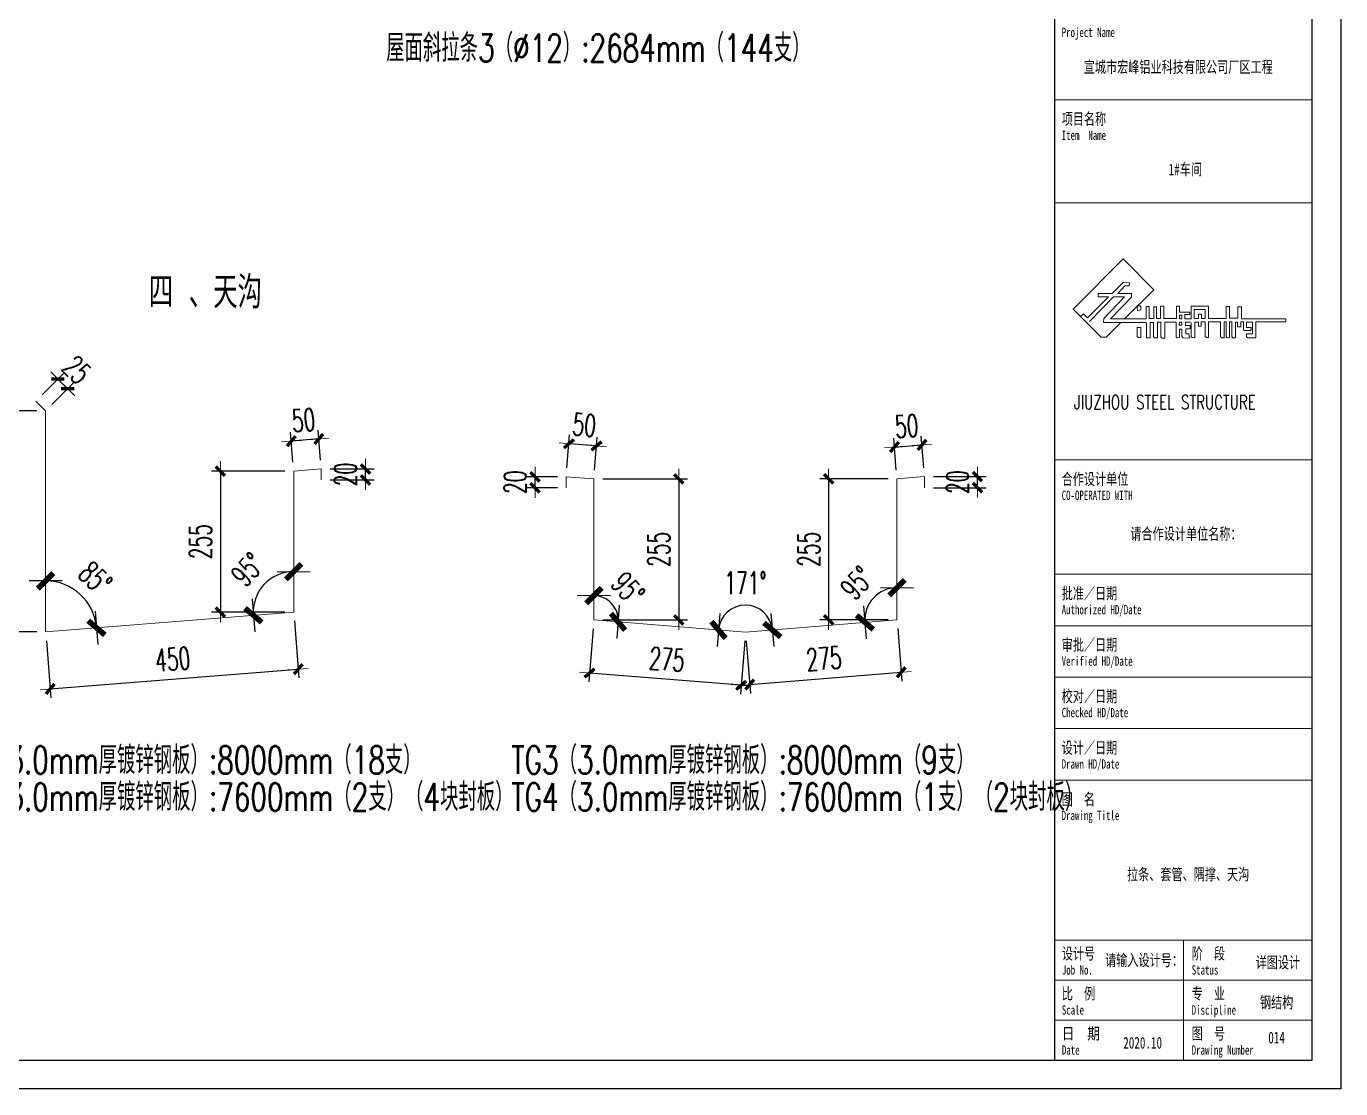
# Model space of a CAD drawing. Header units: inches. Extents: x 129725932 to 129894734, y 55771230 to 55809283.
# Drawn here: x 129826019 to 129833151, y 55778545 to 55784311 of the extents above; entities that cross this region are included whole.
import ezdxf

# ---------------------------------------------------------------- set-up
doc = ezdxf.new("R2010")
doc.units = ezdxf.units.IN
doc.header["$MEASUREMENT"] = 0
doc.linetypes.add('CENTER', pattern=[50.8, 31.75, -6.35, 6.35, -6.35])
for name, color, linetype in [('TK', 140, 'Continuous'), ('尺寸标注', 8, 'Continuous'), ('细线', 37, 'Continuous')]:
    doc.layers.add(name, color=color, linetype=linetype)
for name, color, linetype, lineweight in [('深蓝线', 5, 'Continuous', 9), ('灰线', 253, 'Continuous', 5), ('白线', 7, 'Continuous', 5), ('轴线层', 1, 'CENTER', 15)]:
    doc.layers.add(name, color=color, linetype=linetype, lineweight=lineweight)
doc.styles.add('DIM_FONT', font='romans.shx', dxfattribs={"width": 0.618, "bigfont": '1hztxt.shx'})
doc.styles.add('STYLE1', font='', dxfattribs={"width": 0.8})
doc.styles.add('标注', font='tssdeng.shx', dxfattribs={"width": 0.6, "bigfont": 'tssdchn.shx'})
doc.styles.add('样式 1', font='complex.shx', dxfattribs={"width": 0.705882, "bigfont": 'gbcbig.shx'})
doc.styles.get('STYLE1').set_extended_font_data('SimSun')
doc.dimstyles.new('WGH(1)', dxfattribs={"dimscale": 1.2, "dimtxt": 100, "dimasz": 0.5, "dimexe": 75, "dimexo": 75, "dimgap": 50, "dimtad": 1, "dimdec": 0, "dimzin": 0, "dimdsep": 46, "dimtxsty": 'DIM_FONT', "dimblk1": '_DIMX', "dimblk2": '_DIMX', "dimsah": 1, "dimcen": 0.09, "dimclrd": 3, "dimclre": 3, "dimclrt": 7, "dimadec": 0, "dimazin": 0, "dimtfac": 1, "dimtdec": 0, "dimtix": 1, "dimtmove": 2, "dimatfit": 3, "dimldrblk": '_DIMX', "dimfxl": 0, "dimtolj": 1, "dimtzin": 0, "dimarcsym": 0})
doc.dimstyles.new('WGH(3)', dxfattribs={"dimscale": 1.2, "dimtxt": 100, "dimasz": 0.3, "dimexe": 40, "dimexo": 40, "dimgap": 40, "dimtad": 1, "dimdec": 0, "dimlfac": 0.333333, "dimzin": 0, "dimdsep": 46, "dimtxsty": 'DIM_FONT', "dimblk1": '_DIMX', "dimblk2": '_DIMX', "dimsah": 1, "dimcen": 0.09, "dimclrd": 3, "dimclre": 3, "dimclrt": 7, "dimadec": 0, "dimazin": 0, "dimtfac": 1, "dimtdec": 0, "dimtix": 1, "dimtmove": 2, "dimatfit": 3, "dimldrblk": '_DIMX', "dimfxl": 0, "dimtolj": 1, "dimtzin": 0, "dimarcsym": 0})

# ---------------------------------------------------------------- blocks, each defined once
blk = doc.blocks.new('图标')
at = {"layer": '轴线层', "color": 4, "linetype": 'ByBlock'}
for p, q in [((309.9, -112.4), (190.8, -231.8)), ((309.9, -112.4), (382.8, -186)), ((310.6, -167.6), (283.2, -194.3)), ((296.7, -194.4), (313.7, -175.9)), ((324.7, -168.7), (310.6, -167.6)), ((382.8, -186), (313.5, -254.2)), ((313.7, -175.9), (323.6, -176.5)), ((323.6, -176.5), (324.7, -168.7)), ((274.9, -202.6), (224.7, -252.4)), ((286.5, -202.3), (229.6, -260.8)), ((283.2, -194.3), (250.4, -194.3)), ((250.4, -194.3), (250.4, -202.6)), ((250.4, -202.6), (274.9, -202.6)), ((312.6, -202.6), (263.7, -253.5)), ((279.1, -254.3), (329.6, -202.8)), ((286.5, -202.3), (312.6, -202.6)), ((329.6, -194.4), (296.7, -194.4)), ((329.6, -202.8), (329.6, -194.4)), ((190.8, -231.8), (257.5, -298.3)), ((215, -242.6), (208.3, -249.3)), ((224.7, -252.4), (215, -242.6)), ((342.5, -230.4), (344.4, -223.7)), ((344.8, -235.3), (342.5, -230.4)), ((344.4, -223.7), (349.6, -223.7)), ((351.9, -233.6), (344.8, -235.3)), ((351.9, -226.3), (349.6, -223.7)), ((351.9, -226.3), (351.9, -233.6)), ((371.2, -225), (364.1, -225)), ((364.1, -225), (364.1, -254.3)), ((371.2, -254.1), (371.2, -225)), ((389.1, -225.8), (382.4, -225.8)), ((382.4, -225.8), (382.4, -254.1)), ((389.1, -254.1), (389.1, -225.8)), ((406.3, -224.9), (398.6, -224.9)), ((398.6, -224.9), (398.6, -254.1)), ((406.3, -254), (406.3, -224.9)), ((443.1, -224.9), (436.2, -224.9)), ((436.2, -224.9), (436.2, -254)), ((443.1, -238.5), (443.1, -224.9)), ((468.3, -238.5), (443.1, -238.5)), ((443.2, -245.6), (443.2, -254.5)), ((449.2, -246), (443.2, -246)), ((449.2, -254.5), (449.2, -246)), ((456.2, -254.7), (456.2, -244.7)), ((456.2, -244.7), (468.3, -244.7)), ((468.3, -244.7), (468.3, -238.5)), ((512.4, -224.4), (471.4, -224.4)), ((471.4, -224.4), (471.4, -254.7)), ((478.6, -232.5), (478.2, -253.6)), ((504.2, -232.5), (478.6, -232.5)), ((488.5, -253.6), (488.5, -243.3)), ((488.5, -243.3), (495.8, -243.3)), ((495.8, -243.3), (495.8, -253.8)), ((504.2, -253.8), (504.2, -232.5)), ((512.4, -253.8), (512.4, -224.4)), ((562.1, -225.4), (554.5, -225.4)), ((554.5, -225.4), (554.5, -253.8)), ((562.1, -253.2), (562.1, -225.4)), ((590.4, -226), (581.8, -226)), ((581.8, -226), (581.8, -253.2)), ((590.4, -254.6), (590.4, -226)), ((263.7, -253.5), (263.1, -263.2)), ((263.1, -263.2), (363.5, -263.2)), ((269.5, -298.3), (303.4, -263.9)), ((364.1, -254.3), (279.1, -254.3)), ((342.8, -274.6), (342.8, -296.5)), ((351.8, -275.2), (342.8, -275.2)), ((351.8, -299.3), (351.8, -275.2)), ((364.8, -263.6), (364.8, -300.2)), ((382.4, -254.1), (371.2, -254.1)), ((374, -300.2), (374, -263.5)), ((374, -263.5), (381.8, -263.5)), ((381.8, -263.5), (381.8, -297.3)), ((398.6, -254.1), (389.1, -254.1)), ((391.1, -299.6), (391.1, -262.3)), ((391.1, -262.3), (399, -262.3)), ((399, -262.3), (399, -297.2)), ((436.2, -254), (406.3, -254)), ((408.4, -300.4), (408.4, -262.7)), ((408.4, -262.7), (435.3, -262.7)), ((435.3, -262.7), (435.3, -297.7)), ((442.9, -269.9), (443.1, -262.6)), ((449.1, -269.9), (442.9, -269.9)), ((443.1, -262.6), (449.1, -262.6)), ((443.2, -254.5), (449.2, -254.5)), ((443.3, -299.1), (443.3, -279.4)), ((443.3, -279.4), (449.3, -279.4)), ((449.1, -262.6), (449.1, -269.9)), ((449.3, -279.4), (449.3, -296.4)), ((471.4, -254.7), (456.2, -254.7)), ((457.4, -270.8), (457.4, -262.7)), ((457.4, -262.7), (469.6, -262.7)), ((468.5, -270.8), (457.4, -270.8)), ((458.1, -290.7), (458.1, -278.2)), ((458.1, -278.2), (468.5, -278.2)), ((468.5, -278.2), (468.5, -270.8)), ((471.1, -264.1), (471.1, -297.4)), ((478.2, -253.6), (488.5, -253.6)), ((479.7, -299.5), (479.7, -262.9)), ((479.7, -262.9), (488.7, -262.9)), ((488.7, -262.9), (488.7, -271.7)), ((488.7, -271.7), (494.7, -271.7)), ((494.7, -271.7), (494.7, -262.1)), ((494.7, -262.1), (504.1, -262.1)), ((495.8, -253.8), (504.2, -253.8)), ((504.1, -262.1), (504.1, -296.4)), ((554.5, -253.8), (512.4, -253.8)), ((512.4, -298.9), (512.4, -262)), ((512.4, -262), (540.9, -262)), ((540.9, -262), (540.9, -296.9)), ((549.7, -299.8), (549.7, -261.9)), ((549.7, -261.9), (554.4, -261.9)), ((554.4, -261.9), (554.4, -297.5)), ((581.8, -253.2), (562.1, -253.2)), ((562.4, -298.9), (562.4, -262)), ((562.4, -262), (567.6, -262)), ((567.6, -262), (567.6, -297.3)), ((576.2, -299.7), (576.2, -262.5)), ((576.2, -262.5), (581.4, -262.5)), ((581.4, -262.5), (581.4, -273.5)), ((581.4, -273.5), (589.5, -273.5)), ((589.5, -273.5), (589.5, -262.1)), ((589.5, -262.1), (595.4, -262.1)), ((695.7, -254.6), (590.4, -254.6)), ((595.4, -262.1), (595.4, -280.8)), ((595.4, -280.8), (598, -282.4)), ((603, -275.2), (603, -262.7)), ((603, -262.7), (617.1, -262.7)), ((613.7, -275.2), (603, -275.2)), ((612.5, -282.4), (614, -279.8)), ((614, -279.8), (613.7, -275.2)), ((617.1, -262.7), (617.1, -290.6)), ((624.5, -299.6), (624.5, -262)), ((624.5, -262), (695.7, -262)), ((695.7, -262), (695.7, -254.6)), ((257.5, -298.3), (269.5, -298.3)), ((342.8, -296.5), (346, -299.3)), ((346, -299.3), (351.8, -299.3)), ((364.8, -300.2), (374, -300.2)), ((381.8, -297.3), (384.4, -300.2)), ((384.4, -300.2), (391.1, -299.6)), ((399, -297.2), (402.1, -300.4)), ((402.1, -300.4), (408.4, -300.4)), ((435.3, -297.7), (438, -299.9)), ((438, -299.9), (443.3, -299.1)), ((449.3, -296.4), (451.7, -299.5)), ((451.7, -299.5), (467.4, -300.3)), ((465.6, -290.7), (458.1, -290.7)), ((467.4, -300.3), (465.6, -290.7)), ((471.1, -297.4), (473.5, -299.1)), ((473.5, -299.1), (479.7, -299.5)), ((504.1, -296.4), (507.2, -299.1)), ((507.2, -299.1), (512.4, -298.9)), ((540.9, -296.9), (543.6, -299.8)), ((543.6, -299.8), (549.7, -299.8)), ((554.4, -297.5), (556.8, -299.9)), ((556.8, -299.9), (562.4, -298.9)), ((567.6, -297.3), (567.6, -297.3)), ((567.6, -297.3), (570.4, -299.7)), ((570.4, -299.7), (576.2, -299.7)), ((598, -282.4), (612.5, -282.4)), ((617.1, -290.6), (602.9, -290.6)), ((602.9, -290.6), (602.9, -297.8)), ((602.9, -297.8), (606.4, -299.6)), ((606.4, -299.6), (624.5, -299.6))]:
    blk.add_line(p, q, dxfattribs=at)
blk = doc.blocks.new('TK1')
at = {"color": 141}
for p, q in [((128584596.3, 56120003), (128584596.3, 56113256.5)), ((128584596.3, 56113256.5), (128575044.5, 56113256.5))]:
    blk.add_line(p, q, dxfattribs=at)
for p, q in [((128583460.5, 56113370.1), (128583460.5, 56119889.4)), ((128584482.7, 56113370.1), (128584482.7, 56119889.4)), ((128575271.6, 56113370.1), (128584482.7, 56113370.1))]:
    blk.add_line(p, q)
at = {"layer": '白线'}
for p, q in [((128583460.5, 56119889.4), (128583460.5, 56113370.1)), ((128584482.7, 56119889.4), (128584482.7, 56113370.1)), ((128583460.5, 56117186.2), (128584482.7, 56117186.2)), ((128583460.5, 56116777.4), (128584482.7, 56116777.4)), ((128583460.5, 56115755.2), (128584482.7, 56115755.2)), ((128583460.5, 56115300.9), (128584482.7, 56115300.9)), ((128583460.5, 56115096.4), (128584482.7, 56115096.4)), ((128583460.5, 56114892), (128584482.7, 56114892)), ((128583460.5, 56114687.6), (128584482.7, 56114687.6)), ((128583460.5, 56114483.1), (128584482.7, 56114483.1)), ((128583460.5, 56113847.1), (128584482.7, 56113847.1)), ((128583971.6, 56113370.1), (128583971.6, 56113847.1)), ((128583460.5, 56113688.1), (128584482.7, 56113688.1)), ((128583460.5, 56113529.1), (128584482.7, 56113529.1)), ((128584482.7, 56113370.1), (128575271.6, 56113370.1)), ((128583460.5, 56113370.1), (128584482.7, 56113370.1)), ((128583460.5, 56113370.1), (128584482.7, 56113370.1))]:
    blk.add_line(p, q, dxfattribs=at)
at = {"layer": 'TK', "xscale": 1.671935877706213, "yscale": 1.671936039406084, "zscale": 1.671935982655939}
blk.add_blockref('图标', (128583214.4, 56116741.7), dxfattribs=at)
at = {"style": 'STYLE1'}
for s, height, oblique, width, p in [('Project Name', 37.002, 360, 0.7, (128583487.7, 56117436)), ('项目名称', 46.25, 0, 0.7, (128583487.7, 56117087.3)), ('Item  Name', 37, 0, 0.7, (128583487.7, 56117027.2)), ('合作设计单位', 46.25, 0, 0.7, (128583487.7, 56115656.2)), ('CO-OPERATED WITH', 37.002, 0, 0.7, (128583487.7, 56115596.1)), ('批准／日期', 46.25, 0, 0.7, (128583487.7, 56115201.9)), ('Authorized HD/Date', 37.002, 0, 0.7, (128583487.7, 56115141.8)), ('审批／日期', 46.25, 0, 0.7, (128583487.7, 56114997.5)), ('Verified HD/Date', 37.002, 360, 0.7, (128583487.7, 56114937.4)), ('校对／日期', 46.25, 360, 0.7, (128583487.7, 56114793)), ('Checked HD/Date', 37.002, 0, 0.7, (128583487.7, 56114732.9)), ('设计／日期', 46.25, 0, 0.7, (128583487.7, 56114588.6)), ('Drawn HD/Date', 37.002, 0, 0.7, (128583487.7, 56114528.5)), ('图  名', 46.25, 0, 0.7, (128583487.7, 56114384.1)), ('Drawing Title', 37.002, 0, 0.7, (128583487.7, 56114324)), ('设计号', 46.25, 0, 0.7, (128583488.4, 56113770.6)), ('阶  段', 46.25, 0, 0.7, (128584004.3, 56113770.6)), ('Job No.', 37, 360, 0.7, (128583488.4, 56113709.9)), ('Status', 37, 360, 0.7, (128584004.3, 56113709.9)), ('比  例', 46.25, 360, 0.7, (128583488.4, 56113611.6)), ('专  业', 46.25, 360, 0.7, (128584004.3, 56113611.6)), ('Scale', 37, 0, 0.7, (128583488.4, 56113550.8)), ('Discipline', 37, 0, 0.7, (128584004.3, 56113550.8)), ('日  期', 46.25, 360, 0.8, (128583488.4, 56113452.6)), ('图  号', 46.25, 0, 0.7, (128584004.3, 56113452.6)), ('Drawing Number', 37.002, 0, 0.7, (128584004.3, 56113391.8)), ('Date', 37, 0, 0.7, (128583488.4, 56113391.8))]:
    blk.add_text(s, height=height, rotation=359.9972, dxfattribs=dict(at, oblique=oblique, width=width)).set_placement(p)
at = {"lineweight": -3, "style": '样式 1', "width": 0.7}
blk.add_text('JIUZHOU STEEL STRUCTURE ', height=55.586, dxfattribs=at).set_placement((128583536.5, 56115956.7))
at = {"style": 'STYLE1', "width": 0.7}
for tag, p, oblique in [('请输入工程名称：', (128583759.9, 56117293.6), 0), ('请输入项目名称：', (128583811, 56116886.4), 0), ('请合作设计单位名称：', (128583759.9, 56115438.4), 360), ('请输入图名（一）：', (128583810.3, 56114085.1), 0), ('请输入设计号：', (128583659.6, 56113744), 0), ('详图设计', (128584257.5, 56113735.1), 0), ('钢结构', (128584274.7, 56113576.1), 0), ('请输入相应图号：', (128584173.4, 56113436.3), 0), ('请输入相应日期：', (128583650.4, 56113415.7), 0)]:
    blk.add_attdef(tag, p, '', height=46.3, rotation=359.9972, dxfattribs=dict(at, oblique=oblique))
blk = doc.blocks.new('_DIMX')
blk.add_line((-150, 0), (150, 0))
at = {"const_width": 50}
blk.add_lwpolyline([(-70, -70), (70, 70)], dxfattribs=at)
blk = doc.blocks.new('*D1183')
at = {"layer": 'Defpoints', "color": 0}
for p in [(129827470.2, 55781132.1), (129826124.5, 55781024.4), (129827495, 55780822.3)]:
    blk.add_point(p, dxfattribs=at)
at = {"layer": '灰线', "color": 3, "lineweight": -2}
for p, q in [((129827474.1, 55781084.2), (129827498.9, 55780774.5)), ((129826128.4, 55780976.6), (129826153.1, 55780666.8)), ((129826149.7, 55780714.7), (129827494.7, 55780822.3))]:
    blk.add_line(p, q, dxfattribs=at)
at = {"layer": '灰线', "color": 3, "lineweight": -2, "xscale": 0.3599999999999997, "yscale": 0.3599999999999997, "zscale": 0.3599999999999997}
for p, rotation in [((129827495, 55780822.3), 4.573921260102598), ((129826149.3, 55780714.7), 184.5739212601026)]:
    blk.add_blockref('_DIMX', p, dxfattribs=dict(at, rotation=rotation))
at = {"layer": '灰线', "color": 7, "insert": (129826813.6, 55780876.2), "char_height": 120, "attachment_point": 5, "rotation": 4.57392, "style": 'DIM_FONT'}
blk.add_mtext('\\A1;450', dxfattribs=at)
blk = doc.blocks.new('*D1184')
at = {"layer": 'Defpoints', "color": 0}
for p in [(129827457.2, 55782059.7), (129827470.2, 55781897.1), (129827619.8, 55781909)]:
    blk.add_point(p, dxfattribs=at)
at = {"layer": '灰线', "color": 3, "lineweight": -2}
for p, q in [((129827466.4, 55781944.9), (129827453.4, 55782107.6)), ((129827606.8, 55782071.7), (129827457.2, 55782059.7)), ((129827615.9, 55781956.9), (129827602.9, 55782119.6)), ((129827607.1, 55782071.7), (129827607.5, 55782071.8)), ((129827456.9, 55782059.7), (129827456.5, 55782059.7))]:
    blk.add_line(p, q, dxfattribs=at)
at = {"layer": '灰线', "color": 3, "lineweight": -2, "xscale": 0.3599999999999997, "yscale": 0.3599999999999997, "zscale": 0.3599999999999997}
for p, rotation in [((129827457.2, 55782059.7), 4.573921101945102), ((129827606.8, 55782071.7), 184.5739211019451)]:
    blk.add_blockref('_DIMX', p, dxfattribs=dict(at, rotation=rotation))
at = {"layer": '灰线', "color": 7, "insert": (129827523.4, 55782173.4), "char_height": 120, "attachment_point": 5, "rotation": 4.57392, "style": 'DIM_FONT'}
blk.add_mtext('\\A1;50', dxfattribs=at)
blk = doc.blocks.new('*D1185')
at = {"layer": 'Defpoints', "color": 0}
for p in [(129827619.8, 55781909), (129827859.8, 55781909), (129827619.8, 55781849)]:
    blk.add_point(p, dxfattribs=at)
at = {"layer": '灰线', "color": 3, "lineweight": -2}
for p, q in [((129827667.8, 55781909), (129827907.8, 55781909)), ((129827859.8, 55781909.4), (129827859.8, 55781909.7)), ((129827859.8, 55781849), (129827859.8, 55781909)), ((129827667.8, 55781849), (129827907.8, 55781849)), ((129827859.8, 55781848.7), (129827859.8, 55781848.3))]:
    blk.add_line(p, q, dxfattribs=at)
at = {"layer": '灰线', "color": 3, "lineweight": -2, "xscale": 0.3599999999999997, "yscale": 0.3599999999999997, "zscale": 0.3599999999999997}
for p, rotation in [((129827859.8, 55781909), 270), ((129827859.8, 55781849), 90)]:
    blk.add_blockref('_DIMX', p, dxfattribs=dict(at, rotation=rotation))
at = {"layer": '灰线', "color": 7, "insert": (129827751.8, 55781879), "char_height": 120, "attachment_point": 5, "rotation": 90, "style": 'DIM_FONT'}
blk.add_mtext('\\A1;20', dxfattribs=at)
blk = doc.blocks.new('*D1186')
at = {"layer": 'Defpoints', "color": 0}
for p in [(129827470.2, 55781897.1), (129827072.4, 55781132.1), (129827470.2, 55781132.1)]:
    blk.add_point(p, dxfattribs=at)
at = {"layer": '灰线', "color": 3, "lineweight": -2}
for p, q in [((129827422.2, 55781897.1), (129827024.4, 55781897.1)), ((129827072.4, 55781896.7), (129827072.4, 55781132.4)), ((129827422.2, 55781132.1), (129827024.4, 55781132.1))]:
    blk.add_line(p, q, dxfattribs=at)
at = {"layer": '灰线', "color": 3, "lineweight": -2, "xscale": 0.3599999999999997, "yscale": 0.3599999999999997, "zscale": 0.3599999999999997}
for p, rotation in [((129827072.4, 55781897.1), 90), ((129827072.4, 55781132.1), 270)]:
    blk.add_blockref('_DIMX', p, dxfattribs=dict(at, rotation=rotation))
at = {"layer": '灰线', "color": 7, "insert": (129826964.4, 55781514.6), "char_height": 120, "attachment_point": 5, "rotation": 90, "style": 'DIM_FONT'}
blk.add_mtext('\\A1;255', dxfattribs=at)
blk = doc.blocks.new('*D1187')
at = {"layer": 'Defpoints', "color": 0}
for p in [(129826124.5, 55782224.4), (129825869.6, 55781024.4), (129826124.5, 55781024.4)]:
    blk.add_point(p, dxfattribs=at)
at = {"layer": '灰线', "color": 3, "lineweight": -2}
for p, q in [((129826076.5, 55782224.4), (129825821.6, 55782224.4)), ((129825869.6, 55782224), (129825869.6, 55781024.8)), ((129826076.5, 55781024.4), (129825821.6, 55781024.4))]:
    blk.add_line(p, q, dxfattribs=at)
at = {"layer": '灰线', "color": 3, "lineweight": -2, "xscale": 0.3599999999999997, "yscale": 0.3599999999999997, "zscale": 0.3599999999999997}
for p, rotation in [((129825869.6, 55782224.4), 90), ((129825869.6, 55781024.4), 270)]:
    blk.add_blockref('_DIMX', p, dxfattribs=dict(at, rotation=rotation))
at = {"layer": '灰线', "color": 7, "insert": (129825761.6, 55781624.4), "char_height": 120, "attachment_point": 5, "rotation": 90, "style": 'DIM_FONT'}
blk.add_mtext('\\A1;400', dxfattribs=at)
blk = doc.blocks.new('*D1188')
at = {"layer": 'Defpoints', "color": 0}
for p in [(129826190.9, 55782396.9), (129826071.5, 55782277.4), (129826124.5, 55782224.4)]:
    blk.add_point(p, dxfattribs=at)
at = {"layer": '灰线', "color": 3, "lineweight": -2}
for p, q in [((129826105.5, 55782311.4), (129826224.9, 55782430.8)), ((129826158.5, 55782258.4), (129826277.9, 55782377.8)), ((129826190.7, 55782397.1), (129826190.4, 55782397.4)), ((129826244, 55782343.8), (129826190.9, 55782396.9)), ((129826244.2, 55782343.6), (129826244.5, 55782343.3))]:
    blk.add_line(p, q, dxfattribs=at)
at = {"layer": '灰线', "color": 3, "lineweight": -2, "xscale": 0.3599999999999997, "yscale": 0.3599999999999997, "zscale": 0.3599999999999997}
for p, rotation in [((129826190.9, 55782396.9), 314.9999999758517), ((129826244, 55782343.8), 134.9999999758517)]:
    blk.add_blockref('_DIMX', p, dxfattribs=dict(at, rotation=rotation))
at = {"layer": '灰线', "color": 7, "insert": (129826293.8, 55782446.7), "char_height": 120, "attachment_point": 5, "rotation": 315, "style": 'DIM_FONT'}
blk.add_mtext('\\A1;25', dxfattribs=at)
blk = doc.blocks.new('*D1189')
at = {"layer": 'Defpoints', "color": 0}
for p in [(129826124.5, 55782224.4), (129826356.7, 55781175.5), (129827470.2, 55781132.1), (129826124.5, 55781024.4), (129826124.5, 55781024.4)]:
    blk.add_point(p, dxfattribs=at)
at = {"layer": '尺寸标注', "color": 3, "lineweight": -2}
blk.add_arc((129826124.5, 55781024.4), 277, 4.69804, 89.87588, dxfattribs=at)
at = {"layer": '尺寸标注', "color": 3, "lineweight": -2, "xscale": 0.5999999999999995, "yscale": 0.5999999999999995, "zscale": 0.5999999999999995}
for p, rotation in [((129826124.5, 55781301.4), 179.9379413991078), ((129826400.6, 55781046.5), 274.6359789403709)]:
    blk.add_blockref('_DIMX', p, dxfattribs=dict(at, rotation=rotation))
at = {"layer": '尺寸标注', "color": 7, "insert": (129826393.8, 55781316.1), "char_height": 120, "attachment_point": 5, "rotation": 317.28696, "style": 'DIM_FONT'}
blk.add_mtext('\\A1;85°', dxfattribs=at)
blk = doc.blocks.new('*D1190')
at = {"layer": 'Defpoints', "color": 0}
for p in [(129828963.6, 55782045.6), (129828949.3, 55781866.7), (129829098.8, 55781854.7)]:
    blk.add_point(p, dxfattribs=at)
at = {"layer": '灰线', "color": 3, "lineweight": -2}
for p, q in [((129828953.1, 55781914.5), (129828967.4, 55782093.4)), ((129829102.6, 55781902.6), (129829116.9, 55782081.5)), ((129828963.2, 55782045.6), (129828962.9, 55782045.6)), ((129829113.1, 55782033.6), (129828963.6, 55782045.6)), ((129829113.5, 55782033.6), (129829113.8, 55782033.6))]:
    blk.add_line(p, q, dxfattribs=at)
at = {"layer": '灰线', "color": 3, "lineweight": -2, "xscale": 0.3599999999999997, "yscale": 0.3599999999999997, "zscale": 0.3599999999999997}
for p, rotation in [((129828963.6, 55782045.6), 355.4260788980549), ((129829113.1, 55782033.6), 175.4260788980549)]:
    blk.add_blockref('_DIMX', p, dxfattribs=dict(at, rotation=rotation))
at = {"layer": '灰线', "color": 7, "insert": (129829047, 55782147.2), "char_height": 120, "attachment_point": 5, "rotation": 355.42608, "style": 'DIM_FONT'}
blk.add_mtext('\\A1;50', dxfattribs=at)
blk = doc.blocks.new('*D1191')
at = {"layer": 'Defpoints', "color": 0}
for p in [(129828779.6, 55781866.7), (129828949.3, 55781866.7), (129828949.3, 55781806.7)]:
    blk.add_point(p, dxfattribs=at)
at = {"layer": '灰线', "color": 3, "lineweight": -2}
for p, q in [((129828901.3, 55781866.7), (129828731.6, 55781866.7)), ((129828779.6, 55781867), (129828779.6, 55781867.4)), ((129828779.6, 55781806.7), (129828779.6, 55781866.7)), ((129828901.3, 55781806.7), (129828731.6, 55781806.7)), ((129828779.6, 55781806.3), (129828779.6, 55781806))]:
    blk.add_line(p, q, dxfattribs=at)
at = {"layer": '灰线', "color": 3, "lineweight": -2, "xscale": 0.3599999999999997, "yscale": 0.3599999999999997, "zscale": 0.3599999999999997}
for p, rotation in [((129828779.6, 55781866.7), 270), ((129828779.6, 55781806.7), 90)]:
    blk.add_blockref('_DIMX', p, dxfattribs=dict(at, rotation=rotation))
at = {"layer": '灰线', "color": 7, "insert": (129828671.6, 55781836.7), "char_height": 120, "attachment_point": 5, "rotation": 90, "style": 'DIM_FONT'}
blk.add_mtext('\\A1;20', dxfattribs=at)
blk = doc.blocks.new('*D1192')
at = {"layer": 'Defpoints', "color": 0}
for p in [(129830879.3, 55782039.5), (129830743.6, 55781855.2), (129830893.1, 55781867.1)]:
    blk.add_point(p, dxfattribs=at)
at = {"layer": '灰线', "color": 3, "lineweight": -2}
for p, q in [((129830739.7, 55781903), (129830726, 55782075.3)), ((129830889.3, 55781915), (129830875.5, 55782087.3)), ((129830729.4, 55782027.5), (129830729.1, 55782027.4)), ((129830729.8, 55782027.5), (129830879.3, 55782039.5)), ((129830879.7, 55782039.5), (129830880, 55782039.5))]:
    blk.add_line(p, q, dxfattribs=at)
at = {"layer": '灰线', "color": 3, "lineweight": -2, "xscale": 0.3599999999999997, "yscale": 0.3599999999999997, "zscale": 0.3599999999999997}
for p, rotation in [((129830729.8, 55782027.5), 4.573921113292503), ((129830879.3, 55782039.5), 184.5739211132925)]:
    blk.add_blockref('_DIMX', p, dxfattribs=dict(at, rotation=rotation))
at = {"layer": '灰线', "color": 7, "insert": (129830795.9, 55782141.1), "char_height": 120, "attachment_point": 5, "rotation": 4.57392, "style": 'DIM_FONT'}
blk.add_mtext('\\A1;50', dxfattribs=at)
blk = doc.blocks.new('*D1193')
at = {"layer": 'Defpoints', "color": 0}
for p in [(129830893.1, 55781867.1), (129831179.7, 55781867.1), (129830893.1, 55781807.1)]:
    blk.add_point(p, dxfattribs=at)
at = {"layer": '灰线', "color": 3, "lineweight": -2}
for p, q in [((129830941.1, 55781867.1), (129831227.7, 55781867.1)), ((129831179.7, 55781867.5), (129831179.7, 55781867.9)), ((129831179.7, 55781807.1), (129831179.7, 55781867.1)), ((129830941.1, 55781807.1), (129831227.7, 55781807.1)), ((129831179.7, 55781806.8), (129831179.7, 55781806.4))]:
    blk.add_line(p, q, dxfattribs=at)
at = {"layer": '灰线', "color": 3, "lineweight": -2, "xscale": 0.3599999999999997, "yscale": 0.3599999999999997, "zscale": 0.3599999999999997}
for p, rotation in [((129831179.7, 55781867.1), 270), ((129831179.7, 55781807.1), 90)]:
    blk.add_blockref('_DIMX', p, dxfattribs=dict(at, rotation=rotation))
at = {"layer": '灰线', "color": 7, "insert": (129831071.7, 55781837.1), "char_height": 120, "attachment_point": 5, "rotation": 90, "style": 'DIM_FONT'}
blk.add_mtext('\\A1;20', dxfattribs=at)
blk = doc.blocks.new('*D1194')
at = {"layer": 'Defpoints', "color": 0}
for p in [(129830743.6, 55781855.2), (129830372.7, 55781090.2), (129830743.6, 55781090.2)]:
    blk.add_point(p, dxfattribs=at)
at = {"layer": '灰线', "color": 3, "lineweight": -2}
for p, q in [((129830695.6, 55781855.2), (129830324.7, 55781855.2)), ((129830372.7, 55781854.8), (129830372.7, 55781090.5)), ((129830695.6, 55781090.2), (129830324.7, 55781090.2))]:
    blk.add_line(p, q, dxfattribs=at)
at = {"layer": '灰线', "color": 3, "lineweight": -2, "xscale": 0.3599999999999997, "yscale": 0.3599999999999997, "zscale": 0.3599999999999997}
for p, rotation in [((129830372.7, 55781855.2), 90), ((129830372.7, 55781090.2), 270)]:
    blk.add_blockref('_DIMX', p, dxfattribs=dict(at, rotation=rotation))
at = {"layer": '灰线', "color": 7, "insert": (129830264.7, 55781472.7), "char_height": 120, "attachment_point": 5, "rotation": 90, "style": 'DIM_FONT'}
blk.add_mtext('\\A1;255', dxfattribs=at)
blk = doc.blocks.new('*D1195')
at = {"layer": 'Defpoints', "color": 0}
for p in [(129829098.8, 55781854.7), (129829098.8, 55781089.7), (129829559.7, 55781089.7)]:
    blk.add_point(p, dxfattribs=at)
at = {"layer": '灰线', "color": 3, "lineweight": -2}
for p, q in [((129829146.8, 55781854.7), (129829607.7, 55781854.7)), ((129829559.7, 55781854.4), (129829559.7, 55781090.1)), ((129829146.8, 55781089.7), (129829607.7, 55781089.7))]:
    blk.add_line(p, q, dxfattribs=at)
at = {"layer": '灰线', "color": 3, "lineweight": -2, "xscale": 0.3599999999999997, "yscale": 0.3599999999999997, "zscale": 0.3599999999999997}
for p, rotation in [((129829559.7, 55781854.7), 90), ((129829559.7, 55781089.7), 270)]:
    blk.add_blockref('_DIMX', p, dxfattribs=dict(at, rotation=rotation))
at = {"layer": '灰线', "color": 7, "insert": (129829451.7, 55781472.2), "char_height": 120, "attachment_point": 5, "rotation": 90, "style": 'DIM_FONT'}
blk.add_mtext('\\A1;255', dxfattribs=at)
blk = doc.blocks.new('*D1196')
at = {"layer": 'Defpoints', "color": 0}
for p in [(129829098.8, 55781089.7), (129829921.2, 55781023.2), (129829075.5, 55780801.1)]:
    blk.add_point(p, dxfattribs=at)
at = {"layer": '灰线', "color": 3, "lineweight": -2}
for p, q in [((129829094.9, 55781041.9), (129829071.6, 55780753.3)), ((129829917.3, 55780975.4), (129829894, 55780686.8)), ((129829897.5, 55780734.6), (129829075.8, 55780801.1))]:
    blk.add_line(p, q, dxfattribs=at)
at = {"layer": '灰线', "color": 3, "lineweight": -2, "xscale": 0.3599999999999997, "yscale": 0.3599999999999997, "zscale": 0.3599999999999997}
for p, rotation in [((129829075.5, 55780801.1), 175.3763381004859), ((129829897.9, 55780734.6), 355.3763381004859)]:
    blk.add_blockref('_DIMX', p, dxfattribs=dict(at, rotation=rotation))
at = {"layer": '灰线', "color": 7, "insert": (129829495.4, 55780875.5), "char_height": 120, "attachment_point": 5, "rotation": 355.37634, "style": 'DIM_FONT'}
blk.add_mtext('\\A1;275', dxfattribs=at)
blk = doc.blocks.new('*D1197')
at = {"layer": 'Defpoints', "color": 0}
for p in [(129830743.6, 55781090.2), (129829921.2, 55781023.2), (129830766.8, 55780805.3)]:
    blk.add_point(p, dxfattribs=at)
at = {"layer": '灰线', "color": 3, "lineweight": -2}
for p, q in [((129830747.5, 55781042.3), (129830770.7, 55780757.5)), ((129829925.1, 55780975.4), (129829948.3, 55780690.5)), ((129829944.8, 55780738.4), (129830766.4, 55780805.3))]:
    blk.add_line(p, q, dxfattribs=at)
at = {"layer": '灰线', "color": 3, "lineweight": -2, "xscale": 0.3599999999999997, "yscale": 0.3599999999999997, "zscale": 0.3599999999999997}
for p, rotation in [((129830766.8, 55780805.3), 4.655311403468843), ((129829944.4, 55780738.4), 184.6553114034689)]:
    blk.add_blockref('_DIMX', p, dxfattribs=dict(at, rotation=rotation))
at = {"layer": '灰线', "color": 7, "insert": (129830346.8, 55780879.5), "char_height": 120, "attachment_point": 5, "rotation": 4.65531, "style": 'DIM_FONT'}
blk.add_mtext('\\A1;275', dxfattribs=at)
blk = doc.blocks.new('*D1198')
at = {"layer": 'Defpoints', "color": 0}
for p in [(129829990.9, 55781152), (129829098.8, 55781089.7), (129830743.6, 55781090.2), (129829921.2, 55781023.2), (129829921.2, 55781023.2)]:
    blk.add_point(p, dxfattribs=at)
at = {"layer": '尺寸标注', "color": 3, "lineweight": -2}
blk.add_arc((129829921.2, 55781023.2), 146.4, 4.8901, 175.14155, dxfattribs=at)
at = {"layer": '尺寸标注', "color": 3, "lineweight": -2, "xscale": 0.5999999999999995, "yscale": 0.5999999999999995, "zscale": 0.5999999999999995}
for p, rotation in [((129829775.3, 55781035), 265.2589429481341), ((129830067.1, 55781035.1), 274.7727065556224)]:
    blk.add_blockref('_DIMX', p, dxfattribs=dict(at, rotation=rotation))
at = {"layer": '尺寸标注', "color": 7, "insert": (129829921.1, 55781289.6), "char_height": 120, "attachment_point": 5, "rotation": 0.01582, "style": 'DIM_FONT'}
blk.add_mtext('\\A1;171°', dxfattribs=at)
blk = doc.blocks.new('*D1199')
at = {"layer": 'Defpoints', "color": 0}
for p in [(129829098.8, 55781854.7), (129829216.1, 55781149.3), (129829098.8, 55781089.7), (129829098.8, 55781089.7), (129829921.2, 55781023.2)]:
    blk.add_point(p, dxfattribs=at)
at = {"layer": '尺寸标注', "color": 3, "lineweight": -2}
blk.add_arc((129829098.8, 55781089.7), 131.5, 355.63772, 89.73862, dxfattribs=at)
at = {"layer": '尺寸标注', "color": 3, "lineweight": -2, "xscale": 0.5999999999999995, "yscale": 0.5999999999999995, "zscale": 0.5999999999999995}
for p, rotation in [((129829098.8, 55781221.2), 179.8693078152919), ((129829229.9, 55781079.1), 265.5070302847195)]:
    blk.add_blockref('_DIMX', p, dxfattribs=dict(at, rotation=rotation))
at = {"layer": '尺寸标注', "color": 7, "insert": (129829283.7, 55781260.2), "char_height": 120, "attachment_point": 5, "rotation": 312.68817, "style": 'DIM_FONT'}
blk.add_mtext('\\A1;95°', dxfattribs=at)
blk = doc.blocks.new('*D1200')
at = {"layer": 'Defpoints', "color": 0}
for p in [(129830743.6, 55781855.2), (129830652.4, 55781238.6), (129830743.6, 55781090.2), (129830743.6, 55781090.2), (129829921.2, 55781023.2)]:
    blk.add_point(p, dxfattribs=at)
at = {"layer": '尺寸标注', "color": 3, "lineweight": -2}
blk.add_arc((129830743.6, 55781090.2), 174.2, 90.19734, 184.45797, dxfattribs=at)
at = {"layer": '尺寸标注', "color": 3, "lineweight": -2, "xscale": 0.5999999999999995, "yscale": 0.5999999999999995, "zscale": 0.5999999999999995}
for p, rotation in [((129830743.6, 55781264.4), 0.0986713266363434), ((129830569.9, 55781076), 274.5566400769681)]:
    blk.add_blockref('_DIMX', p, dxfattribs=dict(at, rotation=rotation))
at = {"layer": '尺寸标注', "color": 7, "insert": (129830527.3, 55781289.6), "char_height": 120, "attachment_point": 5, "rotation": 47.32766, "style": 'DIM_FONT'}
blk.add_mtext('\\A1;95°', dxfattribs=at)
blk = doc.blocks.new('*D1201')
at = {"layer": 'Defpoints', "color": 0}
for p in [(129827470.2, 55781897.1), (129827355.6, 55781319), (129827470.2, 55781132.1), (129827470.2, 55781132.1), (129826124.5, 55781024.4)]:
    blk.add_point(p, dxfattribs=at)
at = {"layer": '尺寸标注', "color": 3, "lineweight": -2}
blk.add_arc((129827470.2, 55781132.1), 219.3, 90.15677, 184.41715, dxfattribs=at)
at = {"layer": '尺寸标注', "color": 3, "lineweight": -2, "xscale": 0.5999999999999995, "yscale": 0.5999999999999995, "zscale": 0.5999999999999995}
for p, rotation in [((129827470.2, 55781351.4), 0.0783834552914035), ((129827251.7, 55781114.6), 274.495537804908)]:
    blk.add_blockref('_DIMX', p, dxfattribs=dict(at, rotation=rotation))
at = {"layer": '尺寸标注', "color": 7, "insert": (129827220.9, 55781362.2), "char_height": 120, "attachment_point": 5, "rotation": 47.28696, "style": 'DIM_FONT'}
blk.add_mtext('\\A1;95°', dxfattribs=at)

msp = doc.modelspace()

# ---------------------------------------------------------------- linework, layer by layer
at = {"layer": '深蓝线'}
for points in [[(129826071.5, 55782277.4), (129826124.5, 55782224.4), (129826124.5, 55781024.4), (129827470.2, 55781132.1), (129827470.2, 55781897.1), (129827619.8, 55781909), (129827619.8, 55781849)], [(129828949.3, 55781806.7), (129828949.3, 55781866.7), (129829098.8, 55781854.7), (129829098.8, 55781089.7), (129829921.2, 55781023.2), (129830743.6, 55781090.2), (129830743.6, 55781855.2), (129830893.1, 55781867.1), (129830893.1, 55781807.1)]]:
    msp.add_lwpolyline(points, dxfattribs=at)

# ---------------------------------------------------------------- block references
ref = msp.add_blockref('TK1', (-45776391.2, -20856009.6), dxfattribs=dict(xscale=1.365712125319988, yscale=1.365712125319988, zscale=1.365712125319988))
ref.add_attrib('请输入设计号：', '请输入设计号：', (129831872.7, 55779211.4), dxfattribs={"height": 63.17, "rotation": 359.99725, "style": 'STYLE1', "oblique": 0, "width": 0.7})
ref.add_attrib('请合作设计单位名称：', '请合作设计单位名称：', (129832009.7, 55781525.4), dxfattribs={"height": 63.17, "rotation": 359.99724, "style": 'STYLE1', "oblique": 359.99999, "width": 0.7})
ref.add_attrib('请输入相应图号：', '014', (129832758, 55778791.1), dxfattribs={"height": 63.17, "rotation": 359.99725, "style": 'STYLE1', "oblique": 0, "width": 0.7})
ref.add_attrib('请输入工程名称：', '宣城市宏峰铝业科技有限公司厂区工程', (129831757, 55784059.1), dxfattribs={"height": 63.167, "rotation": 359.99725, "style": 'STYLE1', "oblique": 0, "width": 0.7})
ref.add_attrib('请输入项目名称：', '1#车间', (129832217.8, 55783503), dxfattribs={"height": 63.17, "rotation": 359.99725, "style": 'STYLE1', "oblique": 0, "width": 0.7})
ref.add_attrib('请输入图名（一）：', '拉条、套管、隅撑、天沟', (129831991.6, 55779677.2), dxfattribs={"height": 63.167, "rotation": 359.99725, "style": 'STYLE1', "oblique": 0, "width": 0.7})
ref.add_attrib('请输入相应日期：', '2020.10', (129831971.2, 55778763), dxfattribs={"height": 63.17, "rotation": 359.99725, "style": 'STYLE1', "oblique": 0, "width": 0.7})
ref.add_attrib('钢结构', '钢结构', (129832712.9, 55778982.1), dxfattribs={"height": 63.17, "rotation": 359.99725, "style": 'STYLE1', "oblique": 0, "width": 0.7})
ref.add_attrib('详图设计', '详图设计', (129832689.4, 55779199.2), dxfattribs={"height": 63.17, "rotation": 359.99725, "style": 'STYLE1', "oblique": 0, "width": 0.7})

# ---------------------------------------------------------------- texts
at = {"layer": '白线', "color": 7, "style": '标注', "width": 0.8}
msp.add_text('四 、天沟', height=174.24, dxfattribs=at).set_placement((129826683.9, 55782780.5))
at = {"layer": '细线', "color": 4, "lineweight": -3, "style": 'DIM_FONT', "width": 0.7}
for s, p in [('屋面斜拉条3（%%C12）:2684mm（144支）', (129827972, 55784118.7)), ('TG1（3.0mm厚镀锌钢板）:8000mm（18支）', (129825560.4, 55780253.4)), ('TG3（3.0mm厚镀锌钢板）:8000mm（9支）', (129828651.2, 55780253.4)), ('TG2（3.0mm厚镀锌钢板）:7600mm（2支）（4块封板）', (129825560.4, 55780053.4)), ('TG4（3.0mm厚镀锌钢板）:7600mm（1支）（2块封板）', (129828651.2, 55780053.4))]:
    msp.add_text(s, height=150, dxfattribs=at).set_placement(p)

# ---------------------------------------------------------------- dimensions: what is measured, and where the dimension line sits
at = {"layer": '尺寸标注'}
for base, line1, line2, picture, middle in [((129826356.7, 55781175.5), ((129826124.5, 55782224.4), (129826124.5, 55781024.4)), ((129826124.5, 55781024.4), (129827470.2, 55781132.1)), '*D1189', (129826393.8, 55781316.1)), ((129827355.6, 55781319), ((129826124.5, 55781024.4), (129827470.2, 55781132.1)), ((129827470.2, 55781132.1), (129827470.2, 55781897.1)), '*D1201', (129827220.9, 55781362.2)), ((129829216.1, 55781149.3), ((129829098.8, 55781089.7), (129829921.2, 55781023.2)), ((129829098.8, 55781854.7), (129829098.8, 55781089.7)), '*D1199', (129829283.7, 55781260.2)), ((129830652.4, 55781238.6), ((129829921.2, 55781023.2), (129830743.6, 55781090.2)), ((129830743.6, 55781090.2), (129830743.6, 55781855.2)), '*D1200', (129830527.3, 55781289.6)), ((129829990.9, 55781152), ((129829921.2, 55781023.2), (129830743.6, 55781090.2)), ((129829098.8, 55781089.7), (129829921.2, 55781023.2)), '*D1198', (129829921.1, 55781289.6))]:
    dim = msp.add_angular_dim_2l(base=base, line1=line1, line2=line2, dimstyle='WGH(1)', override={"dimfxl": 250}, dxfattribs=at)
    dim.commit()
    dim.dimension.update_dxf_attribs({"geometry": picture, "text_midpoint": middle})
at = {"layer": '灰线'}
for p1, p2, distance, picture, middle in [((129826124.5, 55782224.4), (129826071.5, 55782277.4), -168.9, '*D1188', (129826293.8, 55782446.7)), ((129826124.5, 55782224.4), (129826124.5, 55781024.4), -255, '*D1187', (129825761.6, 55781624.4)), ((129827619.8, 55781909), (129827470.2, 55781897.1), -163.2, '*D1184', (129827523.4, 55782173.4)), ((129829098.8, 55781854.7), (129828949.3, 55781866.7), -179.5, '*D1190', (129829047, 55782147.2)), ((129830743.6, 55781855.2), (129830893.1, 55781867.1), 172.9, '*D1192', (129830795.9, 55782141.1)), ((129827470.2, 55781897.1), (129827470.2, 55781132.1), -397.8, '*D1186', (129826964.4, 55781514.6)), ((129827619.8, 55781849), (129827619.8, 55781909), -240, '*D1185', (129827751.8, 55781879)), ((129828949.3, 55781806.7), (129828949.3, 55781866.7), 169.7, '*D1191', (129828671.6, 55781836.7)), ((129830893.1, 55781807.1), (129830893.1, 55781867.1), -286.6, '*D1193', (129831071.7, 55781837.1)), ((129829098.8, 55781854.7), (129829098.8, 55781089.7), 460.9, '*D1195', (129829451.7, 55781472.2)), ((129830743.6, 55781855.2), (129830743.6, 55781090.2), -370.8, '*D1194', (129830264.7, 55781472.7)), ((129826124.5, 55781024.4), (129827470.2, 55781132.1), -310.7, '*D1183', (129826813.6, 55780876.2)), ((129829921.2, 55781023.2), (129829098.8, 55781089.7), 289.5, '*D1196', (129829495.4, 55780875.5)), ((129829921.2, 55781023.2), (129830743.6, 55781090.2), -285.8, '*D1197', (129830346.8, 55780879.5))]:
    dim = msp.add_aligned_dim(p1=p1, p2=p2, distance=distance, dimstyle='WGH(3)', dxfattribs=at)
    dim.commit()
    dim.dimension.update_dxf_attribs({"geometry": picture, "text_midpoint": middle})

doc.saveas('drawing.dxf')
